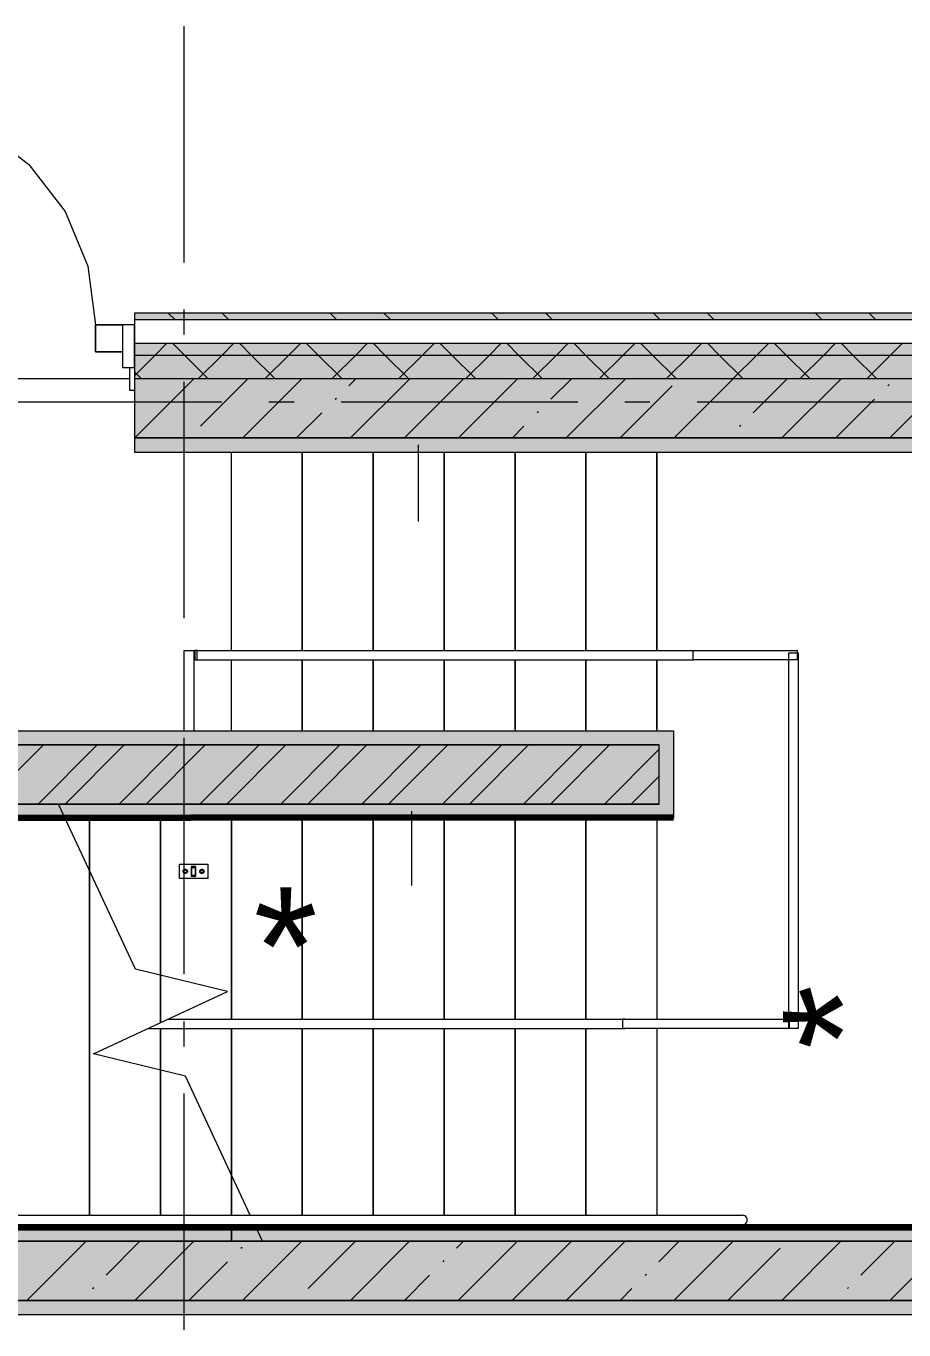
# Model space of a CAD drawing. Header units: millimetres. Extents: x -537608 to 253996, y -217170 to 186033.
# Drawn here: x -268945 to -265231, y -128425 to -122908 of the extents above; entities that cross this region are included whole.
import ezdxf

# ---------------------------------------------------------------- set-up
doc = ezdxf.new("R2010")
doc.units = ezdxf.units.MM
doc.layers.add('16) Лак 1.6м', color=160, linetype='Continuous', lineweight=90)
doc.layers.add('PDF _Геометрия', color=7, linetype='Continuous')
doc.layers.add('PDF _Текст', color=7, linetype='Continuous')
doc.layers.add('PDF _Сплошная заливка', color=7, linetype='Continuous', true_color=0xffffff)
doc.styles.add('PDF GOST-Common', font='arial.ttf')

msp = doc.modelspace()

# ---------------------------------------------------------------- hatches: boundary and pattern name
at = {"layer": 'PDF _Сплошная заливка', "transparency": 33554559}
h = msp.add_hatch(color=256, dxfattribs=at)
h.paths.add_polyline_path([(-264276.1645, -124149.6224), (-264276.1645, -124122.6244), (-268486.1663, -124122.6244), (-268486.1663, -124149.6224), (-264352.5922, -124149.6224)], flags=0)
h.paths.add_polyline_path([(-270276.1674, -124149.6224), (-269776.1673, -124149.6224), (-269776.1673, -124122.6244), (-270276.1674, -124122.6244)], flags=0)
h.paths.add_polyline_path([(-272363.6508, -124149.6224), (-272076.1667, -124149.6224), (-272076.1667, -124122.6244), (-272876.1681, -124122.6244), (-272876.1681, -124149.6224)], flags=0)
h.paths.add_polyline_path([(-275106.1685, -124149.6224), (-274676.1696, -124149.6224), (-274676.1696, -124122.6244), (-275106.1685, -124122.6244)], flags=0)
h.paths.add_polyline_path([(-276579.9974, -124149.6224), (-276396.1695, -124149.6224), (-276396.1695, -124122.6244), (-276766.1698, -124122.6244), (-276766.1698, -124149.6224)], flags=0)
h = msp.add_hatch(color=256, dxfattribs=at)
h.paths.add_polyline_path([(-264426.1641, -124299.6231), (-264426.1641, -124249.6228), (-268486.1663, -124249.6228), (-268486.1663, -124299.6231), (-264526.1645, -124299.6231)], flags=0)
h.paths.add_polyline_path([(-272363.6508, -124299.6231), (-272076.1667, -124299.6231), (-272076.1667, -124249.6228), (-272876.1681, -124249.6228), (-272876.1681, -124299.6231)], flags=0)
h.paths.add_polyline_path([(-270276.1674, -124299.6231), (-269776.1673, -124299.6231), (-269776.1673, -124249.6228), (-270276.1674, -124249.6228)], flags=0)
h.paths.add_polyline_path([(-274676.1696, -124299.6231), (-274676.1696, -124249.6228), (-275106.1685, -124249.6228), (-275106.1685, -124299.6231), (-274893.4588, -124299.6231)], flags=0)
h.paths.add_polyline_path([(-276396.1695, -124299.6231), (-276396.1695, -124249.6228), (-276766.1698, -124249.6228), (-276766.1698, -124299.6231), (-276579.9974, -124299.6231)], flags=0)
h = msp.add_hatch(color=256, dxfattribs=at)
h.paths.add_polyline_path([(-264526.1645, -124399.6235), (-264526.1645, -124299.6231), (-268486.1663, -124299.6231), (-268486.1663, -124399.6235), (-264774.2269, -124399.6235)], flags=0)
h.paths.add_polyline_path([(-270276.1674, -124399.6235), (-269776.1673, -124399.6235), (-269776.1673, -124299.6231), (-270276.1674, -124299.6231)], flags=0)
h.paths.add_polyline_path([(-272076.1667, -124399.6235), (-272076.1667, -124299.6231), (-272876.1681, -124299.6231), (-272876.1681, -124399.6235), (-272363.6508, -124399.6235)], flags=0)
h.paths.add_polyline_path([(-276766.1698, -124399.6235), (-276396.1695, -124399.6235), (-276396.1695, -124299.6231), (-276766.1698, -124299.6231)], flags=0)
h.paths.add_polyline_path([(-274893.4588, -124399.6235), (-274676.1696, -124399.6235), (-274676.1696, -124299.6231), (-275106.1685, -124299.6231), (-275106.1685, -124399.6235)], flags=0)
h = msp.add_hatch(color=256, dxfattribs=at)
h.paths.add_polyline_path([(-264774.2269, -124649.969), (-264526.1645, -124649.969), (-264526.1645, -124399.9723), (-268486.1663, -124399.9723), (-268486.1663, -124649.969), (-264776.1645, -124649.969)], flags=0)
h.paths.add_polyline_path([(-269981.1674, -124649.969), (-269776.1673, -124649.969), (-269776.1673, -124399.9723), (-270276.1674, -124399.9723), (-270276.1674, -124649.969), (-270231.1663, -124649.969)], flags=0)
h.paths.add_polyline_path([(-272076.1667, -124649.969), (-272076.1667, -124399.9723), (-272276.1676, -124399.9723), (-272276.1676, -124649.969)], flags=0)
at = {"layer": 'PDF _Сплошная заливка', "true_color": 0x56bc34, "transparency": 33554559}
h = msp.add_hatch(color=85, dxfattribs=at)
h.paths.add_polyline_path([(-264996.1642, -124709.9719), (-264936.1646, -124709.9719), (-264936.1646, -124649.969), (-268486.1663, -124649.969), (-268486.1663, -124709.9719), (-265617.4963, -124709.9719)], flags=0)
h.paths.add_polyline_path([(-269921.1667, -124709.9719), (-269776.1673, -124709.9719), (-269776.1673, -124649.969), (-269921.1667, -124649.969)], flags=0)
for points in [[(-266266.1659, -125949.6217), (-266266.1659, -125889.6231), (-269981.1674, -125889.6231), (-269981.1674, -125949.6217), (-266460.7656, -125949.6217)], [(-266460.7656, -126259.6257), (-266206.1647, -126259.6257), (-266206.1647, -126199.6228), (-270231.1663, -126199.6228), (-270231.1663, -126259.6257), (-267304.0349, -126259.6257)], [(-265026.1651, -128049.9712), (-264836.1641, -128049.9712), (-264836.1641, -127989.9726), (-272276.1676, -127989.9726), (-272276.1676, -128049.9712), (-265617.4963, -128049.9712)]]:
    msp.add_hatch(color=85, dxfattribs=at).paths.add_polyline_path(points)
at = {"layer": 'PDF _Сплошная заливка', "transparency": 33554559}
for points in [[(-266266.1659, -126199.6228), (-266266.1659, -125949.6217), (-270231.1663, -125949.6217), (-270231.1663, -126199.6228), (-266460.7656, -126199.6228)], [(-265026.1651, -128299.9723), (-265026.1651, -128049.9712), (-272026.1687, -128049.9712), (-272026.1687, -128299.9723), (-265617.4963, -128299.9723)]]:
    msp.add_hatch(color=256, dxfattribs=at).paths.add_polyline_path(points)
at = {"layer": 'PDF _Сплошная заливка', "true_color": 0xfef929, "transparency": 33554559}
msp.add_hatch(color=2, dxfattribs=at).paths.add_polyline_path([(-265617.4963, -128359.9708), (-265026.1651, -128359.9708), (-265026.1651, -128299.9723), (-272026.1687, -128299.9723), (-272026.1687, -128359.9708), (-267304.0349, -128359.9708)])

# ---------------------------------------------------------------- linework, layer by layer
at = {"layer": '16) Лак 1.6м'}
for points in [[(-266206.1647, -126255.9869), (-270291.167, -126259.6257), (-270291.167, -124648.7996)], [(-272076.1667, -124709.9719), (-272216.1669, -124709.9719), (-272216.1669, -127989.9726), (-264836.1641, -127989.9726), (-264836.1641, -126255.9869)]]:
    msp.add_lwpolyline(points, dxfattribs=at)
at = {"layer": 'PDF _Геометрия', "color": 253, "lineweight": 9, "true_color": 0xaaaaaa}
for p, q in [((-268276.1672, -123907.5829), (-268276.1672, -122907.5828)), ((-268276.1672, -124213.4144), (-268276.1672, -124107.5838)), ((-268276.1672, -125413.4154), (-268276.1672, -124413.4153)), ((-268117.096, -124499.6239), (-269117.0962, -124499.6239)), ((-267811.2624, -124499.6239), (-267917.0952, -124499.6239)), ((-266611.2625, -124499.6239), (-267611.2626, -124499.6239)), ((-266305.4293, -124499.6239), (-266411.2616, -124499.6239)), ((-265105.4277, -124499.6239), (-266105.4273, -124499.6239)), ((-267776.1665, -124709.9719), (-267776.1665, -125550.0635)), ((-267776.1665, -125550.0635), (-267776.1665, -124709.9719)), ((-267476.1657, -124709.9719), (-267476.1657, -125550.0635)), ((-267476.1657, -125550.0635), (-267476.1657, -124709.9719)), ((-267176.1655, -124709.9719), (-267176.1655, -125550.0635)), ((-267176.1655, -125550.0635), (-267176.1655, -124709.9719)), ((-266876.1652, -124709.9719), (-266876.1652, -125550.0635)), ((-266876.1652, -125550.0635), (-266876.1652, -124709.9719)), ((-266576.165, -124709.9719), (-266576.165, -125550.0635)), ((-266576.165, -125550.0635), (-266576.165, -124709.9719)), ((-266276.1642, -124709.9719), (-266276.1642, -125550.0635)), ((-266276.1642, -125550.0635), (-266276.1642, -124709.9719)), ((-268276.1672, -125719.2512), (-268276.1672, -125613.4163)), ((-267776.1665, -125590.0611), (-267776.1665, -125889.6231)), ((-267776.1665, -125889.6231), (-267776.1665, -125590.0611)), ((-267476.1657, -125590.0611), (-267476.1657, -125889.6231)), ((-267476.1657, -125889.6231), (-267476.1657, -125590.0611)), ((-267176.1655, -125590.0611), (-267176.1655, -125889.6231)), ((-267176.1655, -125889.6231), (-267176.1655, -125590.0611)), ((-266876.1652, -125590.0611), (-266876.1652, -125889.6231)), ((-266876.1652, -125889.6231), (-266876.1652, -125590.0611)), ((-266576.165, -125590.0611), (-266576.165, -125889.6231)), ((-266576.165, -125889.6231), (-266576.165, -125590.0611)), ((-266276.1642, -125590.0611), (-266276.1642, -125889.6231)), ((-266276.1642, -125889.6231), (-266276.1642, -125590.0611)), ((-268276.1672, -126919.2523), (-268276.1672, -125919.2521)), ((-268481.8217, -126898.3945), (-268807.5013, -126199.9716)), ((-268676.1667, -126481.6212), (-268676.1667, -126259.6257)), ((-268676.1667, -126259.6257), (-268676.1667, -126481.6212)), ((-268376.1654, -126924.0705), (-268376.1654, -126259.6257)), ((-268376.1654, -126259.6257), (-268376.1654, -126924.0705)), ((-268076.1663, -127109.6251), (-268076.1663, -126259.6257)), ((-268076.1663, -126259.6257), (-268076.1663, -127109.6251)), ((-267776.1665, -127109.6251), (-267776.1665, -126259.6257)), ((-267776.1665, -126259.6257), (-267776.1665, -127109.6251)), ((-267476.1657, -127109.6251), (-267476.1657, -126259.6257)), ((-267476.1657, -126259.6257), (-267476.1657, -127109.6251)), ((-267176.1655, -127109.6251), (-267176.1655, -126259.6257)), ((-267176.1655, -126259.6257), (-267176.1655, -127109.6251)), ((-266876.1652, -127109.6251), (-266876.1652, -126259.6257)), ((-266876.1652, -126259.6257), (-266876.1652, -127109.6251)), ((-266576.165, -127109.6251), (-266576.165, -126259.6257)), ((-266576.165, -126259.6257), (-266576.165, -127109.6251)), ((-266276.1642, -126259.6257), (-266276.1642, -127109.6251)), ((-268676.1667, -127939.9724), (-268676.1667, -126481.6212)), ((-268676.1667, -126481.6212), (-268676.1667, -127939.9724)), ((-268092.9442, -126992.9048), (-268481.8217, -126898.3945)), ((-268376.1654, -127124.9714), (-268376.1654, -126924.0705)), ((-268376.1654, -126924.0705), (-268376.1654, -127124.9714)), ((-268659.3866, -127257.038), (-268092.9442, -126992.9048)), ((-268276.1672, -127225.0838), (-268276.1672, -127119.2488)), ((-268376.1654, -127325.8722), (-268376.1654, -127149.6227)), ((-268376.1654, -127149.6227), (-268376.1654, -127325.8722)), ((-268076.1663, -127768.3259), (-268076.1663, -127149.6227)), ((-268076.1663, -127149.6227), (-268076.1663, -127768.3259)), ((-267776.1665, -127939.9724), (-267776.1665, -127149.6227)), ((-267776.1665, -127149.6227), (-267776.1665, -127939.9724)), ((-267476.1657, -127939.9724), (-267476.1657, -127149.6227)), ((-267476.1657, -127149.6227), (-267476.1657, -127939.9724)), ((-267176.1655, -127939.9724), (-267176.1655, -127149.6227)), ((-267176.1655, -127149.6227), (-267176.1655, -127939.9724)), ((-266876.1652, -127939.9724), (-266876.1652, -127149.6227)), ((-266876.1652, -127149.6227), (-266876.1652, -127939.9724)), ((-266576.165, -127939.9724), (-266576.165, -127149.6227)), ((-266576.165, -127149.6227), (-266576.165, -127939.9724)), ((-266276.1642, -127149.6227), (-266276.1642, -127939.9724)), ((-268270.5113, -127351.5484), (-268659.3866, -127257.038)), ((-268376.1654, -127939.9724), (-268376.1654, -127325.8722)), ((-268376.1654, -127325.8722), (-268376.1654, -127939.9724)), ((-267996.1259, -127939.9724), (-268270.5113, -127351.5484)), ((-268276.1672, -128425.0848), (-268276.1672, -127425.0847)), ((-268076.1663, -127939.9724), (-268076.1663, -127768.3259)), ((-268076.1663, -127768.3259), (-268076.1663, -127939.9724)), ((-268676.1667, -127989.9726), (-268676.1667, -127979.97)), ((-268676.1667, -127979.97), (-268676.1667, -127989.9726)), ((-268376.1654, -127989.9726), (-268376.1654, -127979.97)), ((-268376.1654, -127979.97), (-268376.1654, -127989.9726)), ((-268076.1663, -128049.9712), (-268076.1663, -127979.97)), ((-268076.1663, -127979.97), (-268076.1663, -128049.9712)), ((-267944.8317, -128049.9712), (-267977.4726, -127979.97)), ((-267776.1665, -127989.9726), (-267776.1665, -127979.97)), ((-267776.1665, -127979.97), (-267776.1665, -127989.9726)), ((-267476.1657, -127989.9726), (-267476.1657, -127979.97)), ((-267476.1657, -127979.97), (-267476.1657, -127989.9726)), ((-267176.1655, -127989.9726), (-267176.1655, -127979.97)), ((-267176.1655, -127979.97), (-267176.1655, -127989.9726)), ((-266876.1652, -127989.9726), (-266876.1652, -127979.97)), ((-266876.1652, -127979.97), (-266876.1652, -127989.9726)), ((-266576.165, -127989.9726), (-266576.165, -127979.97)), ((-266576.165, -127979.97), (-266576.165, -127989.9726)), ((-266276.1642, -127979.97), (-266276.1642, -127989.9726)), ((-269117.0962, -128049.9712), (-268117.096, -128049.9712)), ((-268076.1663, -128049.9712), (-267944.8317, -128049.9712)), ((-267917.0952, -128049.9712), (-267811.2624, -128049.9712)), ((-267611.2626, -128049.9712), (-266611.2625, -128049.9712)), ((-266411.2616, -128049.9712), (-266305.4293, -128049.9712)), ((-266105.4273, -128049.9712), (-265105.4277, -128049.9712))]:
    msp.add_line(p, q, dxfattribs=at)
at = {"layer": 'PDF _Геометрия', "lineweight": 9}
for p, q in [((-269131.1657, -123340.2406), (-268932.3447, -123492.7989)), ((-268932.3447, -123492.7989), (-268779.782, -123691.6243)), ((-268779.782, -123691.6243), (-268683.8764, -123923.1574)), ((-268683.8764, -123923.1574), (-268651.1666, -124171.6213)), ((-264526.1645, -124122.6244), (-268486.1663, -124122.6244)), ((-268486.1663, -124122.6244), (-268486.1663, -124149.6224)), ((-268651.1666, -124171.6213), (-268651.1666, -124286.6235)), ((-268651.1666, -124286.6235), (-268651.1666, -124171.6213)), ((-268651.1666, -124171.6213), (-268536.1665, -124171.6213)), ((-268536.1665, -124171.6213), (-268651.1666, -124171.6213)), ((-268486.1663, -124172.1251), (-268536.1665, -124172.1251)), ((-268536.1665, -124172.1251), (-268536.1665, -124352.125)), ((-268486.1663, -124149.6224), (-264526.1645, -124149.6224)), ((-268486.1663, -124149.6224), (-268486.1663, -124249.6228)), ((-268486.1663, -124352.125), (-268486.1663, -124172.1251)), ((-268486.1663, -124249.6228), (-264526.1645, -124249.6228)), ((-268486.1663, -124249.6228), (-268486.1663, -124299.6231)), ((-268398.5734, -124299.6231), (-268348.5731, -124249.6228)), ((-268275.1294, -124299.6231), (-268325.1296, -124249.6228)), ((-268115.7311, -124299.6231), (-268065.7309, -124249.6228)), ((-267992.2871, -124299.6231), (-268042.2873, -124249.6228)), ((-267832.8866, -124299.6231), (-267782.8875, -124249.6228)), ((-267709.4449, -124299.6231), (-267759.4445, -124249.6228)), ((-267550.0444, -124299.6231), (-267500.0442, -124249.6228)), ((-267426.6015, -124299.6231), (-267476.6017, -124249.6228)), ((-267267.2011, -124299.6231), (-267217.2019, -124249.6228)), ((-267143.7592, -124299.6231), (-267193.7584, -124249.6228)), ((-266984.3587, -124299.6231), (-266934.3585, -124249.6228)), ((-266860.9159, -124299.6231), (-266910.9161, -124249.6228)), ((-266701.5154, -124299.6231), (-266651.5168, -124249.6228)), ((-266578.073, -124299.6231), (-266628.0727, -124249.6228)), ((-266418.6726, -124299.6231), (-266368.6724, -124249.6228)), ((-266295.2302, -124299.6231), (-266345.2304, -124249.6228)), ((-266135.8298, -124299.6231), (-266085.8306, -124249.6228)), ((-266012.388, -124299.6231), (-266062.3871, -124249.6228)), ((-265852.9875, -124299.6231), (-265802.9872, -124249.6228)), ((-265729.5451, -124299.6231), (-265779.5453, -124249.6228)), ((-265570.1436, -124299.6231), (-265520.145, -124249.6228)), ((-265446.7023, -124299.6231), (-265496.7009, -124249.6228)), ((-265287.3019, -124299.6231), (-265237.3016, -124249.6228)), ((-268651.1666, -124286.6235), (-268536.1665, -124286.6235)), ((-268536.1665, -124286.6235), (-268651.1666, -124286.6235)), ((-268486.1663, -124387.2182), (-268398.5734, -124299.6231)), ((-268486.1663, -124299.6231), (-264526.1645, -124299.6231)), ((-268486.1663, -124299.6231), (-268486.1663, -124399.6235)), ((-268175.1311, -124399.6235), (-268275.1294, -124299.6231)), ((-268215.7294, -124399.6235), (-268115.7311, -124299.6231)), ((-267892.2867, -124399.6235), (-267992.2871, -124299.6231)), ((-267932.8871, -124399.6235), (-267832.8866, -124299.6231)), ((-267609.4444, -124399.6235), (-267709.4449, -124299.6231)), ((-267650.0449, -124399.6235), (-267550.0444, -124299.6231)), ((-267326.6021, -124399.6235), (-267426.6015, -124299.6231)), ((-267367.2015, -124399.6235), (-267267.2011, -124299.6231)), ((-267043.7588, -124399.6235), (-267143.7592, -124299.6231)), ((-267084.3592, -124399.6235), (-266984.3587, -124299.6231)), ((-266760.9171, -124399.6235), (-266860.9159, -124299.6231)), ((-266801.5158, -124399.6235), (-266701.5154, -124299.6231)), ((-266478.0726, -124399.6235), (-266578.073, -124299.6231)), ((-266518.673, -124399.6235), (-266418.6726, -124299.6231)), ((-266195.2309, -124399.6235), (-266295.2302, -124299.6231)), ((-266235.8302, -124399.6235), (-266135.8298, -124299.6231)), ((-265912.3875, -124399.6235), (-266012.388, -124299.6231)), ((-265952.9869, -124399.6235), (-265852.9875, -124299.6231)), ((-265629.5452, -124399.6235), (-265729.5451, -124299.6231)), ((-265670.1451, -124399.6235), (-265570.1436, -124299.6231)), ((-265346.7019, -124399.6235), (-265446.7023, -124299.6231)), ((-265387.3007, -124399.6235), (-265287.3019, -124299.6231)), ((-268536.1665, -124352.125), (-268486.1663, -124352.125)), ((-268506.1673, -124449.4687), (-268506.1673, -124352.125)), ((-268457.9734, -124399.6235), (-268486.1663, -124371.4284)), ((-268486.1663, -124399.6235), (-264526.1645, -124399.6235)), ((-264526.1645, -124399.9723), (-268486.1663, -124399.9723)), ((-268486.1663, -124399.9723), (-268486.1663, -124649.969)), ((-268484.3492, -124649.969), (-268234.3503, -124399.9723)), ((-268207.0293, -124600.7482), (-268006.2512, -124399.9723)), ((-268028.1532, -124649.969), (-267778.1521, -124399.9723)), ((-267579.7584, -124429.6744), (-267550.053, -124399.9723)), ((-267571.955, -124649.969), (-267321.955, -124399.9723)), ((-267343.8559, -124649.969), (-267093.8564, -124399.9723)), ((-267115.7579, -124649.969), (-266865.7584, -124399.9723)), ((-266724.3889, -124486.7019), (-266637.6587, -124399.9723)), ((-266659.5602, -124649.969), (-266409.5608, -124399.9723)), ((-266203.3636, -124649.969), (-265953.3636, -124399.9723)), ((-265869.02, -124543.7251), (-265725.2645, -124399.9723)), ((-265747.1666, -124649.969), (-265497.167, -124399.9723)), ((-265290.97, -124649.969), (-265040.9678, -124399.9723)), ((-268486.1663, -124449.4687), (-268506.1673, -124449.4687)), ((-266431.4617, -124649.969), (-266211.167, -124429.6744)), ((-265298.7728, -124429.6744), (-265294.0309, -124424.9336)), ((-267636.7837, -124486.7019), (-267632.0418, -124481.9611)), ((-265519.068, -124649.969), (-265355.7987, -124486.7019)), ((-267800.053, -124649.969), (-267693.8079, -124543.7251)), ((-266781.4137, -124543.7251), (-266776.6719, -124538.9842)), ((-266887.6593, -124649.969), (-266838.4379, -124600.7482)), ((-265926.0437, -124600.7482), (-265921.3029, -124596.0074)), ((-268486.1663, -124649.969), (-264936.1646, -124649.969)), ((-264936.1646, -124649.969), (-268486.1663, -124649.969)), ((-268486.1663, -124649.969), (-268486.1663, -124709.9719)), ((-267285.4856, -124679.9726), (-267285.4856, -125003.5316)), ((-268486.1663, -124709.9719), (-264996.1642, -124709.9719)), ((-268275.3468, -125889.6231), (-268275.3468, -125550.0635)), ((-268275.3468, -125550.0635), (-268235.3471, -125550.0635)), ((-268235.3471, -125550.0635), (-268230.2769, -125550.0635)), ((-268235.3471, -125550.0635), (-268235.3471, -125889.6231)), ((-268232.3459, -125553.0604), (-268232.3459, -125587.0598)), ((-268220.4164, -125550.0635), (-268230.2769, -125550.0635)), ((-268230.2769, -125550.0635), (-268230.2769, -125590.0611)), ((-268220.4164, -125590.0611), (-268220.4164, -125550.0635)), ((-268220.4164, -125550.0635), (-266120.4146, -125550.0635)), ((-266122.2672, -125550.0635), (-265682.2663, -125550.0635)), ((-266122.2672, -125590.0611), (-266122.2672, -125550.0635)), ((-265718.234, -127149.6227), (-265718.234, -125559.6226)), ((-265718.234, -125559.6226), (-265678.2349, -125559.6226)), ((-265682.2663, -125550.0635), (-265682.2663, -125590.0611)), ((-265678.2349, -125559.6226), (-265678.2349, -127149.6227)), ((-268230.2769, -125590.0611), (-268235.3471, -125590.0611)), ((-268230.2769, -125590.0611), (-268220.4164, -125590.0611)), ((-268220.4164, -125590.0611), (-266120.4146, -125590.0611)), ((-265682.2663, -125590.0611), (-266122.2672, -125590.0611)), ((-269921.1667, -125889.6231), (-266266.1659, -125889.6231)), ((-266266.1659, -125889.6231), (-266206.1647, -125889.6231)), ((-266206.1647, -125889.6231), (-266206.1647, -126199.6228)), ((-266266.1659, -125949.6217), (-270231.1663, -125949.6217)), ((-269981.1674, -125949.6217), (-266266.1659, -125949.6217)), ((-269121.6088, -126199.6228), (-268871.6077, -125949.6217)), ((-268893.5097, -126199.6228), (-268643.5086, -125949.6217)), ((-268779.4612, -126199.6228), (-268529.4601, -125949.6217)), ((-268551.3621, -126199.6228), (-268301.361, -125949.6217)), ((-268437.3115, -126199.6228), (-268187.3126, -125949.6217)), ((-268209.2145, -126199.6228), (-267959.2134, -125949.6217)), ((-268095.1639, -126199.6228), (-267845.1639, -125949.6217)), ((-267867.067, -126199.6228), (-267617.0658, -125949.6217)), ((-267753.0169, -126199.6228), (-267503.0163, -125949.6217)), ((-267524.9172, -126199.6228), (-267274.9173, -125949.6217)), ((-267410.8688, -126199.6228), (-267160.8693, -125949.6217)), ((-267182.7702, -126199.6228), (-266932.7696, -125949.6217)), ((-267068.7201, -126199.6228), (-266818.7201, -125949.6217)), ((-266840.6221, -126199.6228), (-266590.6221, -125949.6217)), ((-266726.5726, -126199.6228), (-266476.5726, -125949.6217)), ((-266266.1659, -126199.6228), (-266266.1659, -125949.6217)), ((-266498.4745, -126199.6228), (-266266.1659, -125967.3147)), ((-266384.4256, -126199.6228), (-266266.1659, -126081.3653)), ((-270231.1663, -126199.6228), (-266266.1659, -126199.6228)), ((-266266.1659, -126199.6228), (-270231.1663, -126199.6228)), ((-267314.5736, -126229.6221), (-267314.5736, -126544.8276)), ((-266206.1647, -126199.6228), (-266206.1647, -126259.6257)), ((-266206.1647, -126259.6257), (-270231.1663, -126259.6257)), ((-268296.1659, -126454.6231), (-268176.1667, -126454.6231)), ((-268296.1659, -126514.6259), (-268296.1659, -126454.6231)), ((-268176.1667, -126454.6231), (-268176.1667, -126514.6259)), ((-268176.1667, -126514.6259), (-268296.1659, -126514.6259)), ((-268280.1652, -126484.6223), (-268279.8594, -126482.2928)), ((-268278.9595, -126489.122), (-268279.8594, -126486.9518)), ((-268277.5299, -126490.9865), (-268278.9595, -126489.122)), ((-268275.6655, -126492.4204), (-268277.5299, -126490.9865)), ((-268273.4953, -126493.316), (-268275.6655, -126492.4204)), ((-268273.4953, -126475.9287), (-268271.1658, -126475.623)), ((-268271.1658, -126493.626), (-268273.4953, -126493.316)), ((-268271.1658, -126475.623), (-268268.8363, -126475.9287)), ((-268268.8363, -126493.316), (-268271.1658, -126493.626)), ((-268268.8363, -126475.9287), (-268266.6662, -126476.8287)), ((-268266.6662, -126476.8287), (-268264.8017, -126478.2582)), ((-268264.8017, -126478.2582), (-268263.3721, -126480.1227)), ((-268263.3721, -126489.122), (-268264.8017, -126490.9865)), ((-268263.3721, -126480.1227), (-268262.4722, -126482.2928)), ((-268246.1657, -126464.6257), (-268226.1669, -126464.6257)), ((-268246.1657, -126464.6257), (-268246.1657, -126504.6233)), ((-268226.1669, -126464.6257), (-268246.1657, -126464.6257)), ((-268226.1669, -126504.6233), (-268246.1657, -126504.6233)), ((-268246.1657, -126504.6233), (-268226.1669, -126504.6233)), ((-268229.1659, -126467.6227), (-268243.1666, -126467.6227)), ((-268243.1666, -126501.6221), (-268243.1666, -126467.6227)), ((-268243.1666, -126467.6227), (-268229.1659, -126467.6227)), ((-268243.1666, -126501.6221), (-268229.1659, -126501.6221)), ((-268229.1659, -126501.6221), (-268243.1666, -126501.6221)), ((-268229.1659, -126467.6227), (-268229.1659, -126501.6221)), ((-268226.1669, -126504.6233), (-268226.1669, -126464.6257)), ((-268210.1662, -126484.6223), (-268209.8604, -126482.2928)), ((-268208.9605, -126489.122), (-268209.8604, -126486.9518)), ((-268207.5309, -126490.9865), (-268208.9605, -126489.122)), ((-268205.6665, -126492.4204), (-268207.5309, -126490.9865)), ((-268203.4963, -126493.316), (-268205.6665, -126492.4204)), ((-268203.4963, -126475.9287), (-268201.1668, -126475.623)), ((-268201.1668, -126493.626), (-268203.4963, -126493.316)), ((-268201.1668, -126475.623), (-268198.8373, -126475.9287)), ((-268198.8373, -126493.316), (-268201.1668, -126493.626)), ((-268198.8373, -126475.9287), (-268196.6672, -126476.8287)), ((-268196.6672, -126476.8287), (-268194.8026, -126478.2582)), ((-268194.8026, -126478.2582), (-268193.3709, -126480.1227)), ((-268193.3709, -126489.122), (-268194.8026, -126490.9865)), ((-268193.3709, -126480.1227), (-268192.4731, -126482.2928)), ((-268343.2532, -127109.6251), (-266421.0952, -127109.6251)), ((-266411.2352, -127109.6251), (-266421.0952, -127109.6251)), ((-266421.0952, -127109.6251), (-266421.0952, -127149.6227)), ((-266416.2349, -127109.6251), (-265716.2355, -127109.6251)), ((-265716.2355, -127109.6251), (-265716.2355, -127149.6227)), ((-268429.0334, -127149.6227), (-266421.0952, -127149.6227)), ((-266421.0952, -127149.6227), (-266411.2352, -127149.6227)), ((-265716.2355, -127149.6227), (-266416.2349, -127149.6227)), ((-265678.2349, -127149.6227), (-265718.234, -127149.6227)), ((-270834.0927, -127939.9724), (-265914.0911, -127939.9724)), ((-264836.1641, -127989.9726), (-272216.1669, -127989.9726)), ((-265914.0911, -127979.97), (-270834.0927, -127979.97)), ((-265026.1651, -128049.9712), (-272026.1687, -128049.9712)), ((-272026.1687, -128049.9712), (-265026.1651, -128049.9712)), ((-268940.9716, -128299.9723), (-268690.9705, -128049.9712)), ((-268606.2022, -128193.302), (-268462.8714, -128049.9712)), ((-268484.7733, -128299.9723), (-268234.7723, -128049.9712)), ((-268028.5752, -128299.9723), (-267778.5762, -128049.9712)), ((-267750.8332, -128250.3295), (-267550.4766, -128049.9712)), ((-267572.3791, -128299.9723), (-267322.3791, -128049.9712)), ((-267123.5613, -128079.2557), (-267094.28, -128049.9712)), ((-267116.182, -128299.9723), (-266866.1809, -128049.9712)), ((-266888.0829, -128299.9723), (-266638.0829, -128049.9712)), ((-266659.9838, -128299.9723), (-266409.9843, -128049.9712)), ((-266268.1923, -128136.2789), (-266181.8852, -128049.9712)), ((-266203.7862, -128299.9723), (-265953.7867, -128049.9712)), ((-265747.5896, -128299.9723), (-265497.5896, -128049.9712)), ((-265412.8223, -128193.302), (-265269.4915, -128049.9712)), ((-265291.3925, -128299.9723), (-265041.393, -128049.9712)), ((-268035.9555, -128079.2557), (-268031.2147, -128074.5105)), ((-265975.6882, -128299.9723), (-265754.9699, -128079.2557)), ((-268256.6743, -128299.9723), (-268092.9808, -128136.2789)), ((-267180.5866, -128136.2789), (-267175.8453, -128131.538)), ((-267344.2801, -128299.9723), (-267237.6103, -128193.302)), ((-266325.2166, -128193.302), (-266320.4747, -128188.5612)), ((-268663.2275, -128250.3295), (-268658.4867, -128245.5843)), ((-266431.8858, -128299.9723), (-266382.2414, -128250.3295)), ((-265469.8466, -128250.3295), (-265465.1058, -128245.5843)), ((-272026.1687, -128299.9723), (-265026.1651, -128299.9723)), ((-265026.1651, -128299.9723), (-272026.1687, -128299.9723)), ((-271966.1679, -128359.9708), (-265086.1637, -128359.9708))]:
    msp.add_line(p, q, dxfattribs=at)
at = {"layer": 'PDF _Геометрия', "color": 8, "lineweight": 9, "true_color": 0x787878}
for p, q in [((-268316.0097, -124149.6224), (-268343.0099, -124122.6244)), ((-268087.9106, -124149.6224), (-268114.9108, -124122.6244)), ((-267631.7135, -124149.6224), (-267658.7137, -124122.6244)), ((-267403.6155, -124149.6224), (-267430.6146, -124122.6244)), ((-266947.4184, -124149.6224), (-266974.4175, -124122.6244)), ((-266719.3198, -124149.6224), (-266746.3195, -124122.6244)), ((-266263.1221, -124149.6224), (-266290.1223, -124122.6244)), ((-266035.0231, -124149.6224), (-266062.0227, -124122.6244)), ((-265578.8259, -124149.6224), (-265605.8261, -124122.6244)), ((-265350.7279, -124149.6224), (-265377.7281, -124122.6244))]:
    msp.add_line(p, q, dxfattribs=at)
at = {"layer": 'PDF _Геометрия', "color": 9, "lineweight": 9, "true_color": 0xc0c0c0}
for p, q in [((-268506.1673, -124399.9723), (-269776.1673, -124399.9723)), ((-268076.1663, -125550.0635), (-268076.1663, -124709.9719)), ((-268076.1663, -125889.6231), (-268076.1663, -125590.0611))]:
    msp.add_line(p, q, dxfattribs=at)
at = {"layer": 'PDF _Геометрия', "lineweight": 9}
for centre, radius in [((-268271.1668, -126484.6261), 9.0004), ((-268271.1655, -126484.6228), 5.9999), ((-268201.1662, -126484.6245), 9.0009), ((-268201.1659, -126484.6244), 5.9993)]:
    msp.add_circle(centre, radius, dxfattribs=at)
msp.add_arc((-265914.0894, -127959.9712), 19.9988, 269.9952502, 90.0047498, dxfattribs=at)
at = {"layer": 'PDF _Сплошная заливка', "color": 85, "lineweight": 35, "true_color": 0x56bc34, "transparency": 33554559}
msp.add_solid([(-266206.1647, -126199.6228), (-266206.1647, -125889.6231), (-266266.1659, -126199.6228), (-266266.1659, -125889.6231)], dxfattribs=at)

# ---------------------------------------------------------------- texts
at = {"layer": 'PDF _Текст', "insert": (-267982.5751, -126801.7892), "char_height": 500, "attachment_point": 4, "style": 'PDF GOST-Common'}
msp.add_mtext('*', dxfattribs=at)
at = {"layer": 'PDF _Текст', "insert": (-265492.7228, -127237.3341), "char_height": 500, "attachment_point": 4, "rotation": 90, "style": 'PDF GOST-Common'}
msp.add_mtext('*', dxfattribs=at)

doc.saveas('drawing.dxf')
